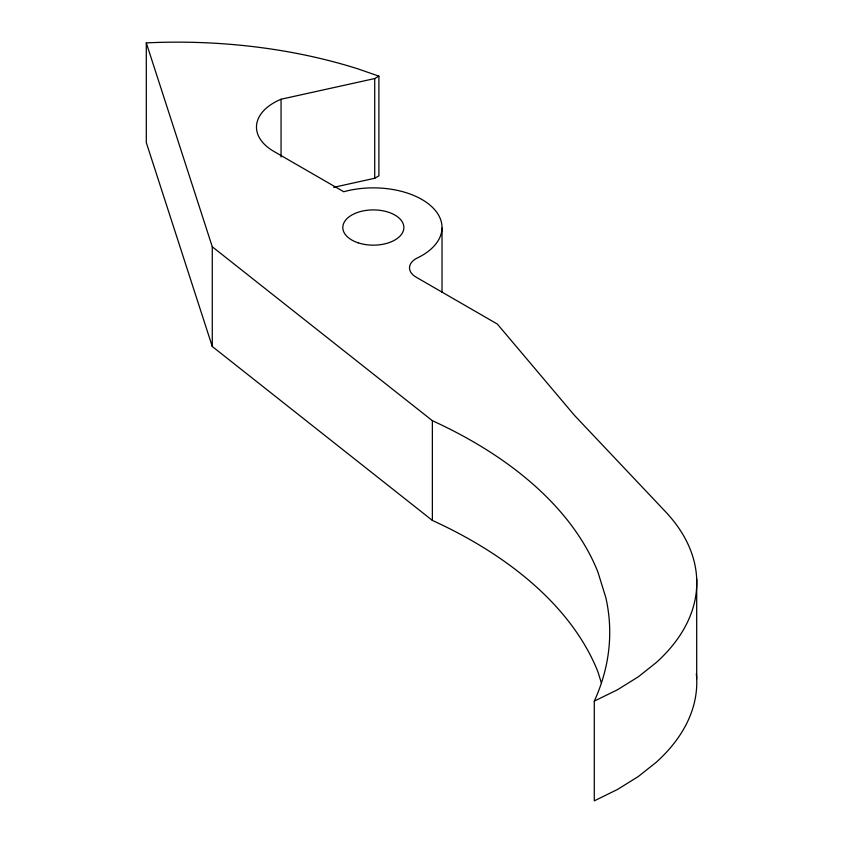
<?xml version="1.0" encoding="UTF-8"?>
<svg xmlns="http://www.w3.org/2000/svg" width="843" height="843" viewBox="0 0 843 843"><rect width="100%" height="100%" fill="white"/><g stroke="black" fill="none" stroke-linecap="round" stroke-linejoin="round"><path stroke-width="1.26" d="M696.339 673.694A256.862 148.294 0 0 1 656.212 762.304L638.267 776.54L617.519 789.448L594.283 800.85L594.283 701.134L617.519 689.743L638.267 676.834L656.212 662.598A256.862 148.294 0 0 0 665.39 511.575L574.589 415.504L497.328 324.049L416.21 277.21A22.898 13.225 0 0 1 416.21 258.516A68.694 39.663 0 0 0 431.542 206.472A68.694 39.663 0 0 0 343.723 191.74L273.954 151.455A59.663 34.447 0 0 1 281.056 99.232L374.724 78.557L378.897 76.144L378.897 175.86L374.724 178.263L333.67 187.336M378.897 76.144L357.348 68.673A376.073 217.125 0 0 0 146.303 42.888L146.303 142.593L212.278 346.494L432.364 520.416A467.496 269.908 0 0 1 597.919 671.787L601.396 682.999M146.303 42.888L212.278 246.778L432.364 420.699A467.496 269.908 0 0 1 597.919 572.07L605.864 597.729A467.496 269.908 0 0 1 594.283 701.134M696.697 579.004L696.697 678.72M442.017 228.084L442.017 292.373M432.364 420.699L432.364 520.416M374.724 78.557L374.724 178.263M281.056 99.232L281.056 156.967M212.278 246.778L212.278 346.494M358.064 242.795A30.527 17.629 0 0 0 403.86 227.536A30.527 17.629 0 0 0 358.064 212.267A30.527 17.629 0 0 0 358.064 242.795"/></g></svg>
